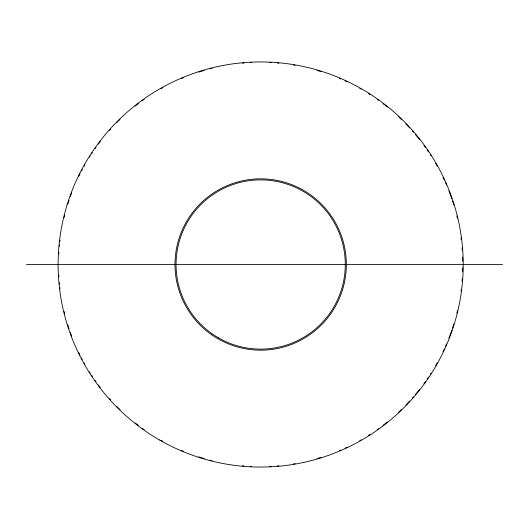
<?xml version="1.0" encoding="UTF-8"?>
<svg xmlns="http://www.w3.org/2000/svg" width="529" height="529" viewBox="0 0 529 529"><rect width="100%" height="100%" fill="white"/><g stroke="black" fill="none" stroke-linecap="round" stroke-linejoin="round"><path stroke-width="0.79" d="M26.45 264.5L502.55 264.5M462.749 267.78A202.111 202.111 0 0 1 462.644 271.873M462.267 278.849A202.111 202.111 0 0 1 462.088 281.137M461.209 289.614A202.111 202.111 0 0 1 461.01 291.155M457.426 310.682A202.111 202.111 0 0 1 456.858 313.049M453.803 324.052A202.111 202.111 0 0 1 452.553 327.973M451.779 330.255A202.111 202.111 0 0 1 448.87 338.183M446.522 343.916A202.111 202.111 0 0 1 445.59 346.052M444.314 348.889A202.111 202.111 0 0 1 442.985 351.719M437.212 362.887A202.111 202.111 0 0 1 435.651 365.632M431.122 373.097A202.111 202.111 0 0 1 430.262 374.433M428.51 377.091A202.111 202.111 0 0 1 427.161 379.075M425.329 381.693A202.111 202.111 0 0 1 423.934 383.637M419.576 389.384A202.111 202.111 0 0 1 415.529 394.369M413.44 396.816A202.111 202.111 0 0 1 412.389 398.026M409.697 401.022A202.111 202.111 0 0 1 405.836 405.121M401.286 409.671A202.111 202.111 0 0 1 398.363 412.441M387.433 421.911A202.111 202.111 0 0 1 383.016 425.369M378.506 428.702A202.111 202.111 0 0 1 377.203 429.627M369.93 434.527A202.111 202.111 0 0 1 368.587 435.38M361.115 439.883A202.111 202.111 0 0 1 359.74 440.664M347.183 447.157A202.111 202.111 0 0 1 345.053 448.149M340.795 450.047A202.111 202.111 0 0 1 339.367 450.655M321.004 457.393A202.111 202.111 0 0 1 317.069 458.583M295.109 463.655A202.111 202.111 0 0 1 293.555 463.92M278.823 465.791A202.111 202.111 0 0 1 277.302 465.923M271.198 466.333A202.111 202.111 0 0 1 269.678 466.413M251.652 466.413A202.111 202.111 0 0 1 250.131 466.333M244.028 465.923A202.111 202.111 0 0 1 242.507 465.791M212.116 460.693A202.111 202.111 0 0 1 209.755 460.091M204.26 458.583A202.111 202.111 0 0 1 198.759 456.897M183.391 451.257A202.111 202.111 0 0 1 181.249 450.358M162.965 441.431A202.111 202.111 0 0 1 160.902 440.273M144.126 429.627A202.111 202.111 0 0 1 142.175 428.239M138.314 425.369A202.111 202.111 0 0 1 135.153 422.916M120.043 409.671A202.111 202.111 0 0 1 116.618 406.272M110.548 399.831A202.111 202.111 0 0 1 109.477 398.628M100.279 387.486A202.111 202.111 0 0 1 98.348 384.927M96 381.693A202.111 202.111 0 0 1 95.075 380.384M92.377 376.43A202.111 202.111 0 0 1 91.497 375.094M90.208 373.097A202.111 202.111 0 0 1 89.361 371.755M84.891 364.263A202.111 202.111 0 0 1 84.118 362.887M82.233 359.422A202.111 202.111 0 0 1 81.499 358.027M80.064 355.237A202.111 202.111 0 0 1 78.682 352.426M71.633 336.034A202.111 202.111 0 0 1 70.311 332.43M69.035 328.747A202.111 202.111 0 0 1 67.772 324.839M64.67 313.842A202.111 202.111 0 0 1 64.088 311.475M60.022 288.841A202.111 202.111 0 0 1 59.843 287.3M59.519 284.205A202.111 202.111 0 0 1 59.374 282.658M58.911 276.561A202.111 202.111 0 0 1 58.831 275.034M58.831 253.966A202.111 202.111 0 0 1 58.911 252.439M59.374 246.342A202.111 202.111 0 0 1 59.519 244.795M59.843 241.7A202.111 202.111 0 0 1 60.022 240.159M64.088 217.525A202.111 202.111 0 0 1 64.67 215.158M67.772 204.161A202.111 202.111 0 0 1 69.035 200.253M70.311 196.57A202.111 202.111 0 0 1 71.633 192.966M78.682 176.574A202.111 202.111 0 0 1 80.064 173.763M81.499 170.973A202.111 202.111 0 0 1 82.233 169.578M84.118 166.113A202.111 202.111 0 0 1 84.891 164.737M89.361 157.245A202.111 202.111 0 0 1 90.208 155.903M91.497 153.906A202.111 202.111 0 0 1 92.377 152.57M95.075 148.616A202.111 202.111 0 0 1 96 147.307M98.348 144.073A202.111 202.111 0 0 1 100.279 141.514M109.477 130.372A202.111 202.111 0 0 1 110.548 129.169M116.618 122.728A202.111 202.111 0 0 1 120.043 119.329M135.153 106.084A202.111 202.111 0 0 1 138.314 103.631M142.175 100.761A202.111 202.111 0 0 1 144.126 99.373M160.902 88.727A202.111 202.111 0 0 1 162.965 87.569M181.249 78.642A202.111 202.111 0 0 1 183.391 77.743M198.759 72.103A202.111 202.111 0 0 1 204.26 70.417M209.755 68.909A202.111 202.111 0 0 1 212.116 68.307M242.507 63.209A202.111 202.111 0 0 1 244.028 63.077M250.131 62.667A202.111 202.111 0 0 1 251.652 62.587M269.678 62.587A202.111 202.111 0 0 1 271.198 62.667M277.302 63.077A202.111 202.111 0 0 1 278.823 63.209M293.555 65.08A202.111 202.111 0 0 1 295.109 65.345M317.069 70.417A202.111 202.111 0 0 1 321.004 71.607M339.367 78.345A202.111 202.111 0 0 1 340.795 78.953M345.053 80.851A202.111 202.111 0 0 1 347.183 81.843M359.74 88.336A202.111 202.111 0 0 1 361.115 89.117M368.587 93.62A202.111 202.111 0 0 1 369.93 94.473M377.203 99.373A202.111 202.111 0 0 1 378.506 100.298M383.016 103.631A202.111 202.111 0 0 1 387.433 107.089M398.363 116.559A202.111 202.111 0 0 1 401.286 119.329M405.836 123.879A202.111 202.111 0 0 1 409.697 127.978M412.389 130.974A202.111 202.111 0 0 1 413.44 132.184M415.529 134.63A202.111 202.111 0 0 1 419.576 139.616M423.934 145.363A202.111 202.111 0 0 1 425.329 147.307M427.161 149.925A202.111 202.111 0 0 1 428.51 151.909M430.262 154.567A202.111 202.111 0 0 1 431.122 155.903M435.651 163.368A202.111 202.111 0 0 1 437.212 166.113M442.985 177.281A202.111 202.111 0 0 1 444.314 180.111M445.59 182.948A202.111 202.111 0 0 1 446.522 185.084M448.87 190.817A202.111 202.111 0 0 1 451.779 198.745M452.553 201.027A202.111 202.111 0 0 1 453.803 204.948M456.858 215.951A202.111 202.111 0 0 1 457.426 218.318M461.01 237.845A202.111 202.111 0 0 1 461.209 239.386M462.088 247.863A202.111 202.111 0 0 1 462.267 250.151M462.644 257.127A202.111 202.111 0 0 1 462.749 261.22M211.336 334.546A85.672 85.672 0 0 0 345.992 272.197A85.672 85.672 0 0 0 224.666 186.757A85.672 85.672 0 0 0 211.336 334.546M159.388 439.916A202.554 202.554 0 0 0 463.219 264.5A202.554 202.554 0 0 0 159.388 89.084A202.554 202.554 0 0 0 159.388 439.916M218.358 337.773A84.614 84.614 0 0 0 345.278 264.5A84.614 84.614 0 0 0 218.358 191.227A84.614 84.614 0 0 0 218.358 337.773"/></g></svg>
